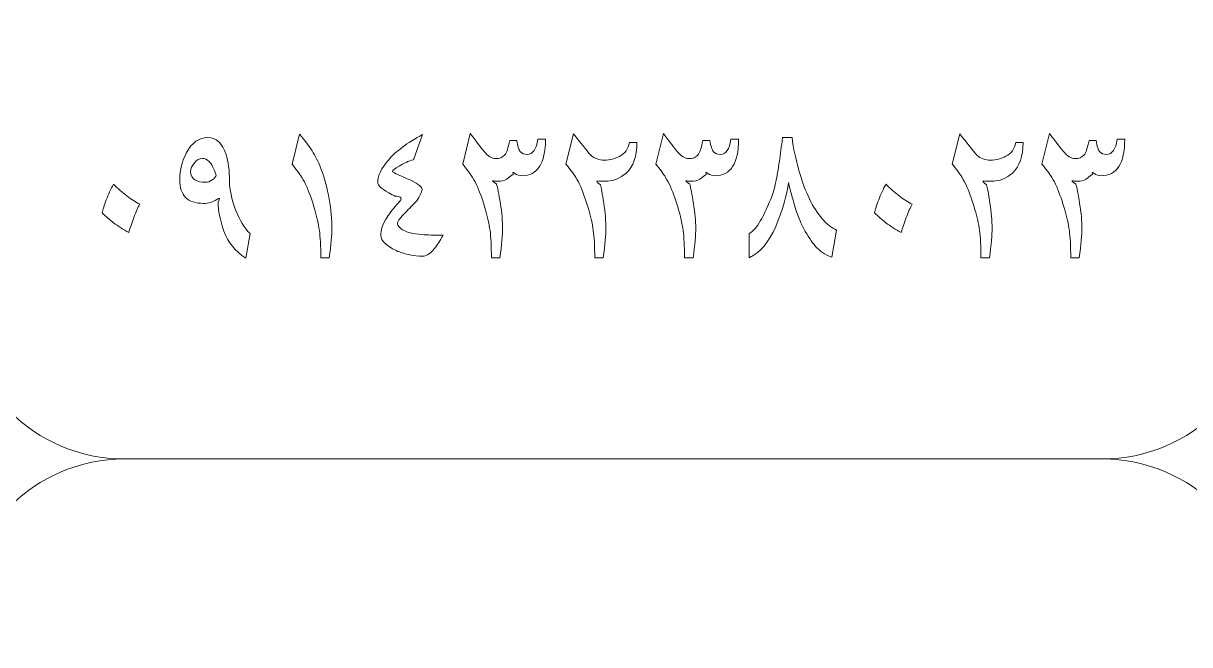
# Model space of a CAD drawing. Header units: millimetres. Extents: x 62 to 462, y 96 to 456.
# Drawn here: x 83.25 to 101.15, y 313.46 to 322.98 of the extents above; entities that cross this region are included whole.
import ezdxf

# ---------------------------------------------------------------- set-up
doc = ezdxf.new("R2010")
doc.units = ezdxf.units.MM
doc.header["$MEASUREMENT"] = 0
doc.layers.add('Layer 1', color=7, linetype='Continuous')

msp = doc.modelspace()

# ---------------------------------------------------------------- linework, layer by layer
at = {"layer": 'Layer 1', "color": 250, "lineweight": 18}
for points in [[(84.8067, 336.3033), (84.8067, 336.3033), (99.8067, 336.3033), (99.8067, 336.3033), (101.1837, 336.3033), (102.3067, 335.1803), (102.3067, 333.8033), (102.3067, 333.8033), (102.3067, 318.8033), (102.3067, 318.8033), (102.3067, 317.4264), (101.1837, 316.3033), (99.8067, 316.3033), (99.8067, 316.3033), (84.8067, 316.3033), (84.8067, 316.3033), (83.4298, 316.3033), (82.3067, 317.4264), (82.3067, 318.8033), (82.3067, 318.8033), (82.3067, 333.8033), (82.3067, 333.8033), (82.3067, 335.1803), (83.4298, 336.3033), (84.8067, 336.3033)], [(84.8067, 316.3033), (84.8067, 316.3033), (99.8067, 316.3033), (99.8067, 316.3033), (101.1837, 316.3033), (102.3067, 315.1803), (102.3067, 313.8033), (102.3067, 313.8033), (102.3067, 298.8033), (102.3067, 298.8033), (102.3067, 297.4264), (101.1837, 296.3033), (99.8067, 296.3033), (99.8067, 296.3033), (84.8067, 296.3033), (84.8067, 296.3033), (83.4298, 296.3033), (82.3067, 297.4264), (82.3067, 298.8033), (82.3067, 298.8033), (82.3067, 313.8033), (82.3067, 313.8033), (82.3067, 315.1803), (83.4298, 316.3033), (84.8067, 316.3033)]]:
    msp.add_open_spline(points, degree=3, knots=[0, 0, 0, 0, 0.125, 0.125, 0.125, 0.25, 0.25, 0.25, 0.375, 0.375, 0.375, 0.5, 0.5, 0.5, 0.625, 0.625, 0.625, 0.75, 0.75, 0.75, 0.875, 0.875, 0.875, 1, 1, 1, 1], dxfattribs=at)
at = {"layer": 'Layer 1', "color": 250, "lineweight": 9}
for points, knots in [([(87.9897, 319.8388), (87.9897, 319.7436), (87.9762, 319.5925), (87.9486, 319.3862), (87.9486, 319.3862), (87.8175, 319.3862), (87.8175, 319.3862), (87.8175, 319.5696), (87.8104, 319.7107), (87.7963, 319.8089), (87.7816, 319.907), (87.7587, 320.0123), (87.7264, 320.1246), (87.6911, 320.2486), (87.6493, 320.3668), (87.6023, 320.4779), (87.5794, 320.5296), (87.5547, 320.5766), (87.5282, 320.619), (87.4906, 320.6825), (87.4401, 320.7506), (87.3766, 320.8241), (87.3766, 320.8241), (87.4924, 321.2856), (87.4924, 321.2856), (87.5853, 321.1745), (87.6552, 321.0781), (87.7028, 320.9981), (87.751, 320.9176), (87.7928, 320.8288), (87.8298, 320.7312), (87.8792, 320.6013), (87.918, 320.4538), (87.9468, 320.2892), (87.9756, 320.1246), (87.9897, 319.9746), (87.9897, 319.8388)], [0, 0, 0, 0, 0.0833333, 0.0833333, 0.0833333, 0.1666667, 0.1666667, 0.1666667, 0.25, 0.25, 0.25, 0.3333333, 0.3333333, 0.3333333, 0.4166667, 0.4166667, 0.4166667, 0.5, 0.5, 0.5, 0.5833333, 0.5833333, 0.5833333, 0.6666667, 0.6666667, 0.6666667, 0.75, 0.75, 0.75, 0.8333333, 0.8333333, 0.8333333, 0.9166667, 0.9166667, 0.9166667, 1, 1, 1, 1]), ([(89.6952, 319.7354), (89.6435, 319.646), (89.607, 319.5866), (89.5853, 319.5584), (89.5141, 319.4614), (89.4459, 319.4132), (89.3819, 319.4132), (89.3143, 319.4132), (89.2478, 319.4203), (89.1832, 319.4344), (89.1179, 319.4479), (89.0579, 319.4655), (89.0027, 319.4873), (88.9239, 319.5208), (88.8598, 319.559), (88.811, 319.6031), (88.7622, 319.6466), (88.7375, 319.6883), (88.7375, 319.7289), (88.7375, 319.8124), (88.7705, 319.9059), (88.8357, 320.0093), (88.8828, 320.0828), (88.9415, 320.1569), (89.0115, 320.2315), (89.0779, 320.3003), (89.0574, 320.335), (88.9498, 320.335), (88.9727, 320.3256), (88.9609, 320.3327), (88.9151, 320.3556), (88.7658, 320.4279), (88.6911, 320.4926), (88.6911, 320.5502), (88.6911, 320.6478), (88.7458, 320.7601), (88.8545, 320.8876), (88.9686, 321.0199), (89.1438, 321.151), (89.3801, 321.2803), (89.3801, 321.2803), (89.239, 320.8929), (89.239, 320.8929), (89.1632, 320.87), (89.0903, 320.8377), (89.0209, 320.7959), (88.9515, 320.7536), (88.9168, 320.726), (88.9168, 320.7118), (88.9168, 320.7019), (88.9927, 320.6642), (89.1444, 320.6002), (89.2954, 320.5361), (89.3713, 320.4814), (89.3713, 320.4367), (89.3713, 320.4179), (89.3601, 320.3867), (89.3378, 320.3427), (89.3154, 320.2986), (89.2943, 320.2668), (89.2749, 320.2468), (89.2131, 320.1828), (89.1514, 320.1193), (89.0909, 320.0558), (89.025, 319.9846), (88.9927, 319.9394), (88.9927, 319.92), (88.9927, 319.9006), (89.0033, 319.8788), (89.0256, 319.8559), (89.0609, 319.8183), (89.1167, 319.7895), (89.1926, 319.7701), (89.2325, 319.7595), (89.2931, 319.7512), (89.373, 319.7448), (89.4536, 319.7389), (89.5612, 319.7354), (89.6952, 319.7354)], [0, 0, 0, 0, 0.0384615, 0.0384615, 0.0384615, 0.0769231, 0.0769231, 0.0769231, 0.1153846, 0.1153846, 0.1153846, 0.1538462, 0.1538462, 0.1538462, 0.1923077, 0.1923077, 0.1923077, 0.2307692, 0.2307692, 0.2307692, 0.2692308, 0.2692308, 0.2692308, 0.3076923, 0.3076923, 0.3076923, 0.3461538, 0.3461538, 0.3461538, 0.3846154, 0.3846154, 0.3846154, 0.4230769, 0.4230769, 0.4230769, 0.4615385, 0.4615385, 0.4615385, 0.5, 0.5, 0.5, 0.5384615, 0.5384615, 0.5384615, 0.5769231, 0.5769231, 0.5769231, 0.6153846, 0.6153846, 0.6153846, 0.6538462, 0.6538462, 0.6538462, 0.6923077, 0.6923077, 0.6923077, 0.7307692, 0.7307692, 0.7307692, 0.7692308, 0.7692308, 0.7692308, 0.8076923, 0.8076923, 0.8076923, 0.8461538, 0.8461538, 0.8461538, 0.8846154, 0.8846154, 0.8846154, 0.9230769, 0.9230769, 0.9230769, 0.9615385, 0.9615385, 0.9615385, 1, 1, 1, 1]), ([(90.9856, 320.974), (91.0715, 320.974), (91.1261, 321.0516), (91.1491, 321.2063), (91.1491, 321.2063), (91.2649, 321.2063), (91.2649, 321.2063), (91.2649, 320.833), (91.1438, 320.6466), (90.9028, 320.6466), (90.8651, 320.6466), (90.8293, 320.6584), (90.7952, 320.6819), (90.7617, 320.7054), (90.754, 320.7007), (90.774, 320.6672), (90.7752, 320.673), (90.7523, 320.6572), (90.7046, 320.619), (90.6623, 320.5837), (90.6194, 320.5655), (90.5759, 320.5655), (90.57, 320.5655), (90.563, 320.5655), (90.5541, 320.5649), (90.5453, 320.5643), (90.5353, 320.5637), (90.5242, 320.5637), (90.5036, 320.5637), (90.483, 320.5661), (90.463, 320.5702), (90.443, 320.5743), (90.4601, 320.5566), (90.5153, 320.5173), (90.5306, 320.4649), (90.5494, 320.3668), (90.573, 320.2227), (90.5965, 320.0793), (90.6082, 319.9511), (90.6082, 319.8388), (90.6082, 319.7436), (90.5947, 319.5925), (90.5671, 319.3862), (90.5671, 319.3862), (90.436, 319.3862), (90.436, 319.3862), (90.436, 319.5696), (90.4289, 319.7107), (90.4148, 319.8089), (90.4001, 319.907), (90.3772, 320.0123), (90.3449, 320.1246), (90.3096, 320.2486), (90.2678, 320.3668), (90.2208, 320.4779), (90.1979, 320.5296), (90.1732, 320.5766), (90.1467, 320.619), (90.1091, 320.6825), (90.0586, 320.7506), (89.9951, 320.8241), (89.9951, 320.8241), (90.1126, 321.2927), (90.1126, 321.2927), (90.2126, 321.1592), (90.2814, 321.0699), (90.319, 321.024), (90.3848, 320.9482), (90.4448, 320.91), (90.5001, 320.91), (90.563, 320.91), (90.6094, 320.9282), (90.6394, 320.9635), (90.6682, 320.9981), (90.6941, 321.0734), (90.717, 321.1892), (90.717, 321.1892), (90.824, 321.1892), (90.824, 321.1892), (90.8398, 321.0975), (90.8592, 321.0387), (90.8822, 321.0128), (90.9051, 320.987), (90.9398, 320.974), (90.9856, 320.974)], [0, 0, 0, 0, 0.0357143, 0.0357143, 0.0357143, 0.0714286, 0.0714286, 0.0714286, 0.1071429, 0.1071429, 0.1071429, 0.1428571, 0.1428571, 0.1428571, 0.1785714, 0.1785714, 0.1785714, 0.2142857, 0.2142857, 0.2142857, 0.25, 0.25, 0.25, 0.2857143, 0.2857143, 0.2857143, 0.3214286, 0.3214286, 0.3214286, 0.3571429, 0.3571429, 0.3571429, 0.3928571, 0.3928571, 0.3928571, 0.4285714, 0.4285714, 0.4285714, 0.4642857, 0.4642857, 0.4642857, 0.5, 0.5, 0.5, 0.5357143, 0.5357143, 0.5357143, 0.5714286, 0.5714286, 0.5714286, 0.6071429, 0.6071429, 0.6071429, 0.6428571, 0.6428571, 0.6428571, 0.6785714, 0.6785714, 0.6785714, 0.7142857, 0.7142857, 0.7142857, 0.75, 0.75, 0.75, 0.7857143, 0.7857143, 0.7857143, 0.8214286, 0.8214286, 0.8214286, 0.8571429, 0.8571429, 0.8571429, 0.8928571, 0.8928571, 0.8928571, 0.9285714, 0.9285714, 0.9285714, 0.9642857, 0.9642857, 0.9642857, 1, 1, 1, 1]), ([(92.1691, 320.8859), (92.2555, 320.8859), (92.3337, 320.9059), (92.4048, 320.9447), (92.4865, 320.9893), (92.5365, 321.0593), (92.5547, 321.1545), (92.5547, 321.1545), (92.6688, 321.1545), (92.6688, 321.1545), (92.6688, 320.9435), (92.6141, 320.7877), (92.5048, 320.6877), (92.4154, 320.6054), (92.3067, 320.5637), (92.1797, 320.5637), (92.1797, 320.5637), (92.1538, 320.5637), (92.1538, 320.5637), (92.1168, 320.5637), (92.0868, 320.5649), (92.0633, 320.5672), (92.0398, 320.5696), (92.055, 320.549), (92.1091, 320.5055), (92.1203, 320.4655), (92.1373, 320.3726), (92.1597, 320.2274), (92.182, 320.0822), (92.1932, 319.9523), (92.1932, 319.8388), (92.1932, 319.7436), (92.1797, 319.5925), (92.152, 319.3862), (92.152, 319.3862), (92.0209, 319.3862), (92.0209, 319.3862), (92.0209, 319.5696), (92.0139, 319.7107), (91.9998, 319.8089), (91.9851, 319.907), (91.9622, 320.0123), (91.9298, 320.1246), (91.894, 320.2486), (91.8528, 320.3668), (91.8058, 320.4779), (91.7828, 320.5296), (91.7582, 320.5766), (91.7317, 320.619), (91.6941, 320.6825), (91.6435, 320.7506), (91.58, 320.8241), (91.58, 320.8241), (91.6953, 321.2874), (91.6953, 321.2874), (91.8034, 321.1539), (91.891, 321.0452), (91.9592, 320.9599), (92.0186, 320.9106), (92.0885, 320.8859), (92.1691, 320.8859)], [0, 0, 0, 0, 0.05, 0.05, 0.05, 0.1, 0.1, 0.1, 0.15, 0.15, 0.15, 0.2, 0.2, 0.2, 0.25, 0.25, 0.25, 0.3, 0.3, 0.3, 0.35, 0.35, 0.35, 0.4, 0.4, 0.4, 0.45, 0.45, 0.45, 0.5, 0.5, 0.5, 0.55, 0.55, 0.55, 0.6, 0.6, 0.6, 0.65, 0.65, 0.65, 0.7, 0.7, 0.7, 0.75, 0.75, 0.75, 0.8, 0.8, 0.8, 0.85, 0.85, 0.85, 0.9, 0.9, 0.9, 0.95, 0.95, 0.95, 1, 1, 1, 1]), ([(93.9486, 320.974), (94.0345, 320.974), (94.0891, 321.0516), (94.1121, 321.2063), (94.1121, 321.2063), (94.2279, 321.2063), (94.2279, 321.2063), (94.2279, 320.833), (94.1068, 320.6466), (93.8658, 320.6466), (93.8281, 320.6466), (93.7923, 320.6584), (93.7582, 320.6819), (93.7247, 320.7054), (93.717, 320.7007), (93.737, 320.6672), (93.7382, 320.673), (93.7153, 320.6572), (93.6676, 320.619), (93.6253, 320.5837), (93.5824, 320.5655), (93.5389, 320.5655), (93.533, 320.5655), (93.526, 320.5655), (93.5171, 320.5649), (93.5083, 320.5643), (93.4983, 320.5637), (93.4872, 320.5637), (93.4666, 320.5637), (93.446, 320.5661), (93.426, 320.5702), (93.406, 320.5743), (93.4231, 320.5566), (93.4783, 320.5173), (93.4936, 320.4649), (93.5124, 320.3668), (93.536, 320.2227), (93.5595, 320.0793), (93.5712, 319.9511), (93.5712, 319.8388), (93.5712, 319.7436), (93.5577, 319.5925), (93.5301, 319.3862), (93.5301, 319.3862), (93.399, 319.3862), (93.399, 319.3862), (93.399, 319.5696), (93.3919, 319.7107), (93.3778, 319.8089), (93.3631, 319.907), (93.3402, 320.0123), (93.3079, 320.1246), (93.2726, 320.2486), (93.2308, 320.3668), (93.1838, 320.4779), (93.1609, 320.5296), (93.1362, 320.5766), (93.1097, 320.619), (93.0721, 320.6825), (93.0216, 320.7506), (92.9581, 320.8241), (92.9581, 320.8241), (93.0756, 321.2927), (93.0756, 321.2927), (93.1756, 321.1592), (93.2444, 321.0699), (93.282, 321.024), (93.3478, 320.9482), (93.4078, 320.91), (93.4631, 320.91), (93.526, 320.91), (93.5724, 320.9282), (93.6024, 320.9635), (93.6312, 320.9981), (93.6571, 321.0734), (93.68, 321.1892), (93.68, 321.1892), (93.787, 321.1892), (93.787, 321.1892), (93.8028, 321.0975), (93.8222, 321.0387), (93.8452, 321.0128), (93.8681, 320.987), (93.9028, 320.974), (93.9486, 320.974)], [0, 0, 0, 0, 0.0357143, 0.0357143, 0.0357143, 0.0714286, 0.0714286, 0.0714286, 0.1071429, 0.1071429, 0.1071429, 0.1428571, 0.1428571, 0.1428571, 0.1785714, 0.1785714, 0.1785714, 0.2142857, 0.2142857, 0.2142857, 0.25, 0.25, 0.25, 0.2857143, 0.2857143, 0.2857143, 0.3214286, 0.3214286, 0.3214286, 0.3571429, 0.3571429, 0.3571429, 0.3928571, 0.3928571, 0.3928571, 0.4285714, 0.4285714, 0.4285714, 0.4642857, 0.4642857, 0.4642857, 0.5, 0.5, 0.5, 0.5357143, 0.5357143, 0.5357143, 0.5714286, 0.5714286, 0.5714286, 0.6071429, 0.6071429, 0.6071429, 0.6428571, 0.6428571, 0.6428571, 0.6785714, 0.6785714, 0.6785714, 0.7142857, 0.7142857, 0.7142857, 0.75, 0.75, 0.75, 0.7857143, 0.7857143, 0.7857143, 0.8214286, 0.8214286, 0.8214286, 0.8571429, 0.8571429, 0.8571429, 0.8928571, 0.8928571, 0.8928571, 0.9285714, 0.9285714, 0.9285714, 0.9642857, 0.9642857, 0.9642857, 1, 1, 1, 1]), ([(98.0951, 320.8859), (98.1815, 320.8859), (98.2597, 320.9059), (98.3308, 320.9447), (98.4125, 320.9893), (98.4625, 321.0593), (98.4807, 321.1545), (98.4807, 321.1545), (98.5948, 321.1545), (98.5948, 321.1545), (98.5948, 320.9435), (98.5401, 320.7877), (98.4308, 320.6877), (98.3414, 320.6054), (98.2327, 320.5637), (98.1057, 320.5637), (98.1057, 320.5637), (98.0798, 320.5637), (98.0798, 320.5637), (98.0428, 320.5637), (98.0128, 320.5649), (97.9893, 320.5672), (97.9658, 320.5696), (97.981, 320.549), (98.0351, 320.5055), (98.0463, 320.4655), (98.0633, 320.3726), (98.0857, 320.2274), (98.108, 320.0822), (98.1192, 319.9523), (98.1192, 319.8388), (98.1192, 319.7436), (98.1057, 319.5925), (98.078, 319.3862), (98.078, 319.3862), (97.9469, 319.3862), (97.9469, 319.3862), (97.9469, 319.5696), (97.9399, 319.7107), (97.9258, 319.8089), (97.9111, 319.907), (97.8882, 320.0123), (97.8558, 320.1246), (97.82, 320.2486), (97.7788, 320.3668), (97.7318, 320.4779), (97.7088, 320.5296), (97.6842, 320.5766), (97.6577, 320.619), (97.6201, 320.6825), (97.5695, 320.7506), (97.506, 320.8241), (97.506, 320.8241), (97.6213, 321.2874), (97.6213, 321.2874), (97.7294, 321.1539), (97.817, 321.0452), (97.8852, 320.9599), (97.9446, 320.9106), (98.0145, 320.8859), (98.0951, 320.8859)], [0, 0, 0, 0, 0.05, 0.05, 0.05, 0.1, 0.1, 0.1, 0.15, 0.15, 0.15, 0.2, 0.2, 0.2, 0.25, 0.25, 0.25, 0.3, 0.3, 0.3, 0.35, 0.35, 0.35, 0.4, 0.4, 0.4, 0.45, 0.45, 0.45, 0.5, 0.5, 0.5, 0.55, 0.55, 0.55, 0.6, 0.6, 0.6, 0.65, 0.65, 0.65, 0.7, 0.7, 0.7, 0.75, 0.75, 0.75, 0.8, 0.8, 0.8, 0.85, 0.85, 0.85, 0.9, 0.9, 0.9, 0.95, 0.95, 0.95, 1, 1, 1, 1]), ([(99.8746, 320.974), (99.9605, 320.974), (100.0151, 321.0516), (100.0381, 321.2063), (100.0381, 321.2063), (100.1539, 321.2063), (100.1539, 321.2063), (100.1539, 320.833), (100.0328, 320.6466), (99.7918, 320.6466), (99.7541, 320.6466), (99.7183, 320.6584), (99.6842, 320.6819), (99.6507, 320.7054), (99.643, 320.7007), (99.663, 320.6672), (99.6642, 320.673), (99.6413, 320.6572), (99.5936, 320.619), (99.5513, 320.5837), (99.5084, 320.5655), (99.4649, 320.5655), (99.459, 320.5655), (99.452, 320.5655), (99.4431, 320.5649), (99.4343, 320.5643), (99.4243, 320.5637), (99.4132, 320.5637), (99.3926, 320.5637), (99.372, 320.5661), (99.352, 320.5702), (99.332, 320.5743), (99.3491, 320.5566), (99.4043, 320.5173), (99.4196, 320.4649), (99.4384, 320.3668), (99.462, 320.2227), (99.4855, 320.0793), (99.4972, 319.9511), (99.4972, 319.8388), (99.4972, 319.7436), (99.4837, 319.5925), (99.4561, 319.3862), (99.4561, 319.3862), (99.325, 319.3862), (99.325, 319.3862), (99.325, 319.5696), (99.3179, 319.7107), (99.3038, 319.8089), (99.2891, 319.907), (99.2662, 320.0123), (99.2339, 320.1246), (99.1986, 320.2486), (99.1568, 320.3668), (99.1098, 320.4779), (99.0869, 320.5296), (99.0622, 320.5766), (99.0357, 320.619), (98.9981, 320.6825), (98.9476, 320.7506), (98.8841, 320.8241), (98.8841, 320.8241), (99.0016, 321.2927), (99.0016, 321.2927), (99.1016, 321.1592), (99.1704, 321.0699), (99.208, 321.024), (99.2738, 320.9482), (99.3338, 320.91), (99.3891, 320.91), (99.452, 320.91), (99.4984, 320.9282), (99.5284, 320.9635), (99.5572, 320.9981), (99.5831, 321.0734), (99.606, 321.1892), (99.606, 321.1892), (99.713, 321.1892), (99.713, 321.1892), (99.7288, 321.0975), (99.7482, 321.0387), (99.7712, 321.0128), (99.7941, 320.987), (99.8288, 320.974), (99.8746, 320.974)], [0, 0, 0, 0, 0.0357143, 0.0357143, 0.0357143, 0.0714286, 0.0714286, 0.0714286, 0.1071429, 0.1071429, 0.1071429, 0.1428571, 0.1428571, 0.1428571, 0.1785714, 0.1785714, 0.1785714, 0.2142857, 0.2142857, 0.2142857, 0.25, 0.25, 0.25, 0.2857143, 0.2857143, 0.2857143, 0.3214286, 0.3214286, 0.3214286, 0.3571429, 0.3571429, 0.3571429, 0.3928571, 0.3928571, 0.3928571, 0.4285714, 0.4285714, 0.4285714, 0.4642857, 0.4642857, 0.4642857, 0.5, 0.5, 0.5, 0.5357143, 0.5357143, 0.5357143, 0.5714286, 0.5714286, 0.5714286, 0.6071429, 0.6071429, 0.6071429, 0.6428571, 0.6428571, 0.6428571, 0.6785714, 0.6785714, 0.6785714, 0.7142857, 0.7142857, 0.7142857, 0.75, 0.75, 0.75, 0.7857143, 0.7857143, 0.7857143, 0.8214286, 0.8214286, 0.8214286, 0.8571429, 0.8571429, 0.8571429, 0.8928571, 0.8928571, 0.8928571, 0.9285714, 0.9285714, 0.9285714, 0.9642857, 0.9642857, 0.9642857, 1, 1, 1, 1]), ([(86.7322, 319.7595), (86.7322, 319.7595), (86.667, 319.3844), (86.667, 319.3844), (86.5035, 319.4873), (86.3924, 319.6249), (86.3324, 319.7959), (86.2731, 319.967), (86.2431, 320.1151), (86.2431, 320.2404), (86.2754, 320.2997), (86.2678, 320.3139), (86.2207, 320.2815), (86.1602, 320.2427), (86.092, 320.2227), (86.0173, 320.2227), (85.8956, 320.2227), (85.8051, 320.2533), (85.7446, 320.3133), (85.684, 320.3738), (85.654, 320.4655), (85.654, 320.5884), (85.654, 320.736), (85.6893, 320.8747), (85.7593, 321.0034), (85.8427, 321.1557), (85.9497, 321.2321), (86.0797, 321.2321), (86.2149, 321.2321), (86.3101, 321.1457), (86.3654, 320.9723), (86.4001, 320.8629), (86.4171, 320.7271), (86.4171, 320.5637), (86.4171, 320.4344), (86.4483, 320.2886), (86.5112, 320.1263), (86.5735, 319.9646), (86.6476, 319.8424), (86.7322, 319.7595)], [0, 0, 0, 0, 0.0769231, 0.0769231, 0.0769231, 0.1538462, 0.1538462, 0.1538462, 0.2307692, 0.2307692, 0.2307692, 0.3076923, 0.3076923, 0.3076923, 0.3846154, 0.3846154, 0.3846154, 0.4615385, 0.4615385, 0.4615385, 0.5384615, 0.5384615, 0.5384615, 0.6153846, 0.6153846, 0.6153846, 0.6923077, 0.6923077, 0.6923077, 0.7692308, 0.7692308, 0.7692308, 0.8461538, 0.8461538, 0.8461538, 0.9230769, 0.9230769, 0.9230769, 1, 1, 1, 1]), ([(94.3914, 319.7595), (94.4525, 319.7942), (94.5107, 319.8606), (94.5671, 319.9594), (94.6106, 320.034), (94.6624, 320.1434), (94.7223, 320.2868), (94.7511, 320.3544), (94.7776, 320.4438), (94.8017, 320.5555), (94.8176, 320.6348), (94.8352, 320.7401), (94.8546, 320.8723), (94.8699, 320.9758), (94.8858, 321.0957), (94.9028, 321.2321), (94.9028, 321.2321), (95.0492, 321.2321), (95.0492, 321.2321), (95.0704, 321.0669), (95.105, 320.8988), (95.1544, 320.7283), (95.2038, 320.5578), (95.2579, 320.412), (95.3167, 320.2903), (95.3714, 320.1739), (95.4372, 320.0728), (95.513, 319.987), (95.5806, 319.9076), (95.6541, 319.8494), (95.7335, 319.8112), (95.7335, 319.8112), (95.6577, 319.3962), (95.6577, 319.3962), (95.553, 319.4373), (95.4707, 319.4932), (95.4102, 319.5631), (95.3502, 319.6331), (95.2902, 319.7236), (95.2303, 319.8336), (95.1891, 319.9106), (95.1515, 319.9982), (95.1186, 320.0957), (95.0933, 320.1716), (95.0627, 320.2768), (95.0269, 320.4126), (94.9998, 320.5137), (94.9881, 320.5561), (94.9928, 320.5396), (94.9722, 320.3491), (94.9069, 320.1257), (94.7982, 319.87), (94.6947, 319.6278), (94.5595, 319.4673), (94.3914, 319.3891), (94.3914, 319.3891), (94.3914, 319.7595), (94.3914, 319.7595)], [0, 0, 0, 0, 0.0526316, 0.0526316, 0.0526316, 0.1052632, 0.1052632, 0.1052632, 0.1578947, 0.1578947, 0.1578947, 0.2105263, 0.2105263, 0.2105263, 0.2631579, 0.2631579, 0.2631579, 0.3157895, 0.3157895, 0.3157895, 0.3684211, 0.3684211, 0.3684211, 0.4210526, 0.4210526, 0.4210526, 0.4736842, 0.4736842, 0.4736842, 0.5263158, 0.5263158, 0.5263158, 0.5789474, 0.5789474, 0.5789474, 0.6315789, 0.6315789, 0.6315789, 0.6842105, 0.6842105, 0.6842105, 0.7368421, 0.7368421, 0.7368421, 0.7894737, 0.7894737, 0.7894737, 0.8421053, 0.8421053, 0.8421053, 0.8947368, 0.8947368, 0.8947368, 0.9473684, 0.9473684, 0.9473684, 1, 1, 1, 1]), ([(86.2119, 320.6572), (86.1767, 320.7601), (86.1402, 320.8306), (86.1038, 320.8671), (86.0738, 320.897), (86.0397, 320.9117), (86.0021, 320.9117), (85.9574, 320.9117), (85.9156, 320.8894), (85.878, 320.8447), (85.8404, 320.8), (85.821, 320.7559), (85.821, 320.7118), (85.821, 320.6525), (85.8427, 320.6096), (85.8868, 320.5831), (85.9256, 320.559), (85.9791, 320.5467), (86.0467, 320.5467), (86.0814, 320.5467), (86.1161, 320.559), (86.152, 320.5831), (86.1872, 320.6072), (86.2078, 320.6319), (86.2119, 320.6572)], [0, 0, 0, 0, 0.125, 0.125, 0.125, 0.25, 0.25, 0.25, 0.375, 0.375, 0.375, 0.5, 0.5, 0.5, 0.625, 0.625, 0.625, 0.75, 0.75, 0.75, 0.875, 0.875, 0.875, 1, 1, 1, 1]), ([(84.8721, 319.7771), (84.7857, 319.8218), (84.7075, 319.8718), (84.6375, 319.927), (84.5793, 319.9717), (84.5206, 320.0223), (84.4618, 320.0781), (84.4735, 320.1275), (84.4947, 320.1939), (84.5264, 320.2774), (84.5582, 320.3603), (84.5958, 320.4408), (84.6393, 320.5173), (84.7046, 320.4497), (84.7722, 320.3897), (84.8415, 320.3374), (84.9115, 320.285), (84.9768, 320.2427), (85.0391, 320.2092), (85.0114, 320.1598), (84.982, 320.0928), (84.9503, 320.0076), (84.9186, 319.9229), (84.8927, 319.8459), (84.8721, 319.7771)], [0, 0, 0, 0, 0.125, 0.125, 0.125, 0.25, 0.25, 0.25, 0.375, 0.375, 0.375, 0.5, 0.5, 0.5, 0.625, 0.625, 0.625, 0.75, 0.75, 0.75, 0.875, 0.875, 0.875, 1, 1, 1, 1]), ([(96.7241, 319.7771), (96.6377, 319.8218), (96.5595, 319.8718), (96.4895, 319.927), (96.4313, 319.9717), (96.3726, 320.0223), (96.3138, 320.0781), (96.3255, 320.1275), (96.3467, 320.1939), (96.3784, 320.2774), (96.4102, 320.3603), (96.4478, 320.4408), (96.4913, 320.5173), (96.5566, 320.4497), (96.6242, 320.3897), (96.6935, 320.3374), (96.7635, 320.285), (96.8288, 320.2427), (96.8911, 320.2092), (96.8634, 320.1598), (96.834, 320.0928), (96.8023, 320.0076), (96.7706, 319.9229), (96.7447, 319.8459), (96.7241, 319.7771)], [0, 0, 0, 0, 0.125, 0.125, 0.125, 0.25, 0.25, 0.25, 0.375, 0.375, 0.375, 0.5, 0.5, 0.5, 0.625, 0.625, 0.625, 0.75, 0.75, 0.75, 0.875, 0.875, 0.875, 1, 1, 1, 1])]:
    msp.add_open_spline(points, degree=3, knots=knots, dxfattribs=at)

doc.saveas('drawing.dxf')
